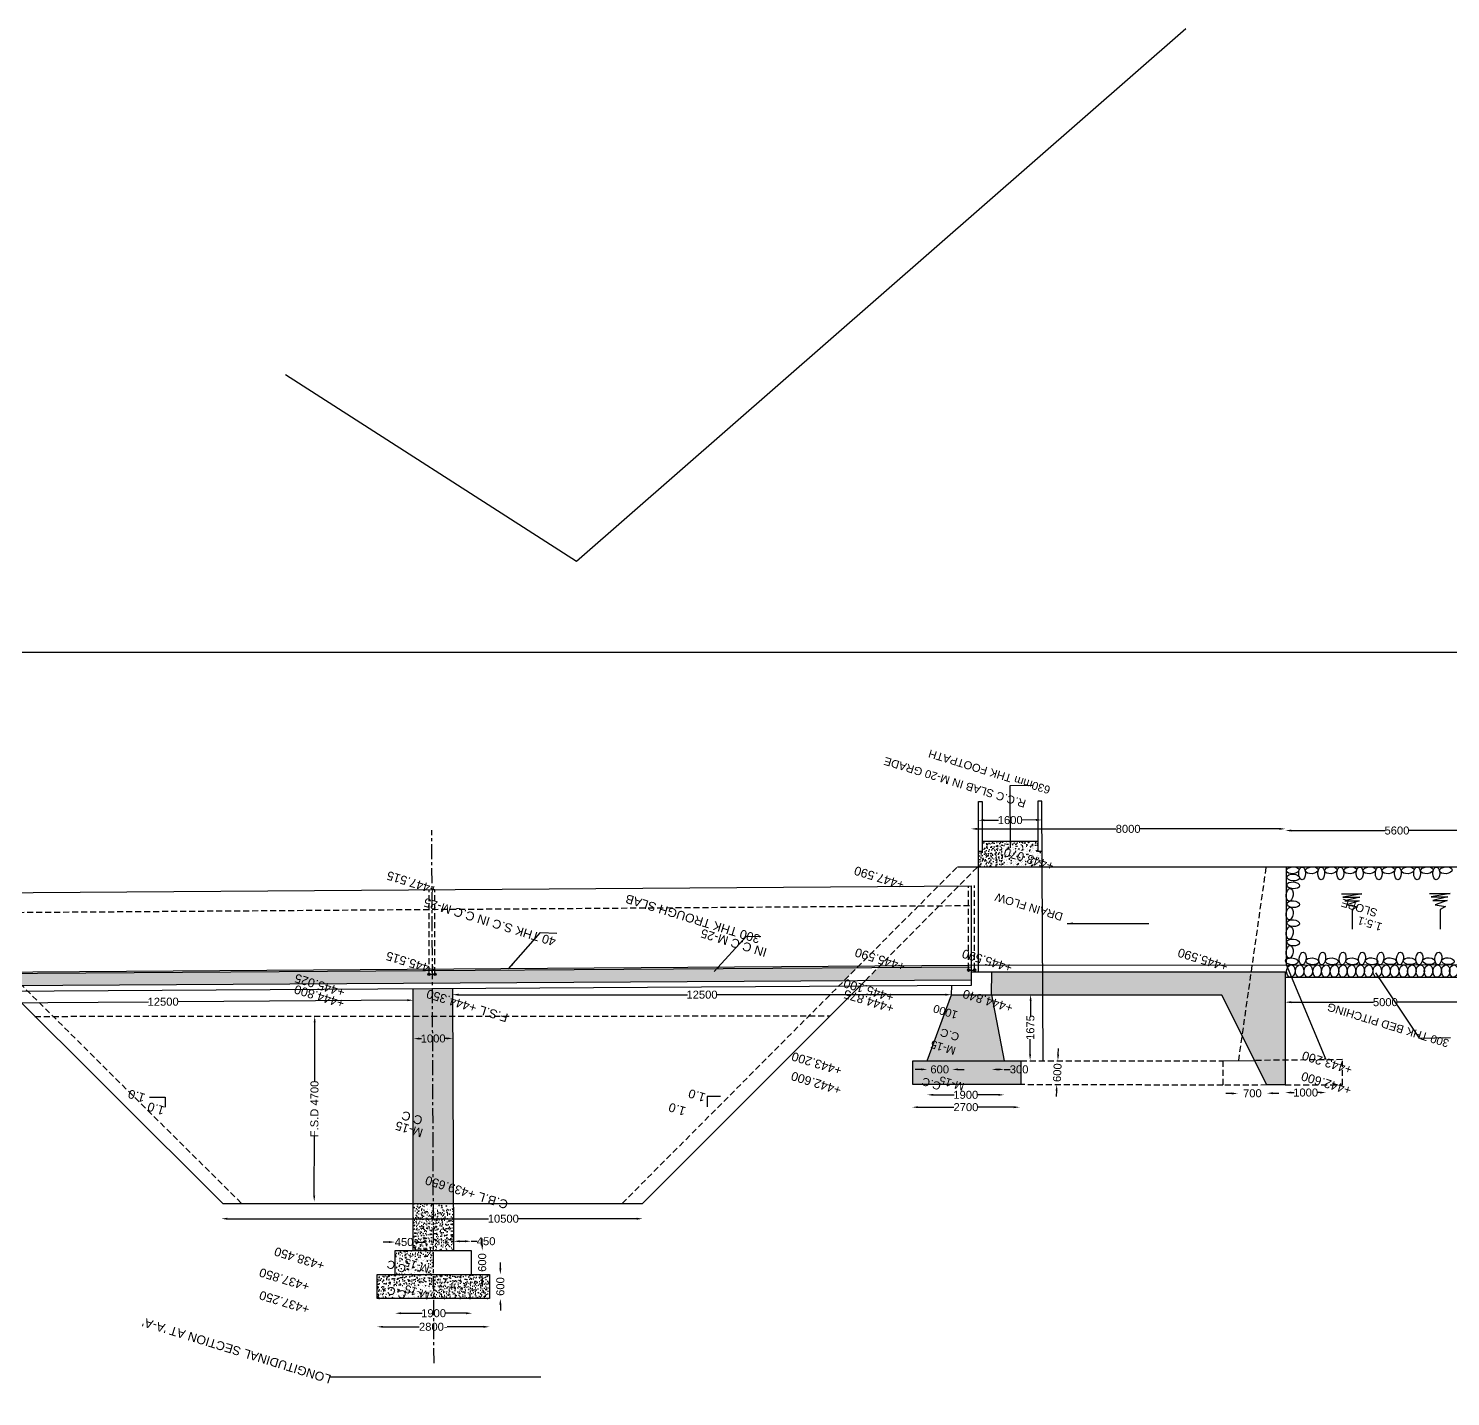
# Model space of a CAD drawing. Header units: millimetres. Extents: x 3621 to 101772, y 3733 to 84143.
# Drawn here: x 32578 to 68120, y 49939 to 84143 of the extents above; entities that cross this region are included whole.
import ezdxf

# ---------------------------------------------------------------- set-up
doc = ezdxf.new("R2010")
doc.units = ezdxf.units.MM
doc.header["$MEASUREMENT"] = 0
doc.linetypes.add('CENTER', pattern=[2, 1.25, -0.25, 0.25, -0.25])
doc.linetypes.add('DASHED', pattern=[0.75, 0.5, -0.25])
for name, color, linetype in [('DIM', 7, 'Continuous'), ('DWG', 7, 'Continuous'), ('DWG @ 1', 7, 'Continuous'), ('TXT', 7, 'Continuous'), ('TXT @ 1', 7, 'Continuous')]:
    doc.layers.add(name, color=color, linetype=linetype)
doc.styles.add('Notes', font='arial.ttf')
doc.styles.get("Standard").update_dxf_attribs({"font": 'arial.ttf'})
doc.dimstyles.new('Civil', dxfattribs={"dimtxt": 200, "dimasz": 150, "dimexe": 0.1, "dimexo": 0.0625, "dimgap": 0.09, "dimtad": 0, "dimdec": 0, "dimzin": 12, "dimdsep": 46, "dimtxsty": 'Standard', "dimcen": 0.1, "dimse1": 1, "dimse2": 1, "dimadec": 0, "dimazin": 2, "dimtfac": 1, "dimtdec": 0, "dimtofl": 0, "dimtmove": 0, "dimatfit": 3, "dimfxl": 1, "dimfrac": 1, "dimtolj": 1, "dimtzin": 0, "dimarcsym": 0})
pattern_1 = [(50, (0, 0), (179.31505, -15.68803), [18.75, -206.25]), (355, (0, 0), (-34.68783, 188.04803), [15, -165]), (100.45144, (14.94, -1.3), (144.6272, 172.36), [15.93505, -175.28553]), (46.1842, (0, 50), (266.81033, -41.3798), [28.125, -309.375]), (96.63564, (22.23, 46.55), (233.6655, 243.52965), [23.9026, -262.9284]), (351.18416, (0, 50), (233.6655, 243.52965), [22.5, -247.5]), (21, (25, 37.5), (149.22676, -100.65472), [18.75, -206.25]), (326, (25, 37.5), (60.82883, 181.2875), [15, -165]), (71.45144, (37.44, 29.11), (210.0556, 80.6328), [15.93505, -175.28553]), (37.5, (0, 0), (3.039964, 83.223463), [0, -163, 0, -167.5, 0, -165.625]), (7.5, (0, 0), (65.76738, 98.60293), [0, -95.5, 0, -159.25, 0, -63.125]), (327.5, (-55.75, 0), (133.45561, -5.63872), [0, -62.5, 0, -195, 0, -258.75]), (317.5, (-80.75, 0), (145.79654, 25.02625), [0, -81.25, 0, -129.5, 0, -183.75])]

# ---------------------------------------------------------------- blocks, each defined once
blk = doc.blocks.new('*D23')
at = {"layer": 'Defpoints', "color": 0, "ltscale": 100, "transparency": 16777216}
for p in [(29688, 60448), (42191, 60525), (42196, 59848)]:
    blk.add_point(p, dxfattribs=at)
at = {"layer": 'DIM', "color": 0, "lineweight": -2, "ltscale": 100, "transparency": 16777216}
for p, q in [((29842, 59771), (35577, 59807)), ((42046, 59847), (36311, 59811))]:
    blk.add_line(p, q, dxfattribs=at)
at = {"layer": 'DIM', "color": 0, "ltscale": 100, "transparency": 16777216}
for points in [[(29842, 59796), (29842, 59746), (29692, 59770)], [(42045, 59872), (42046, 59822), (42196, 59848)]]:
    blk.add_solid(points, dxfattribs=at)
at = {"layer": 'DIM', "color": 0, "ltscale": 100, "transparency": 16777216, "insert": (35944, 59809), "char_height": 200, "attachment_point": 5, "rotation": 0.3555}
blk.add_mtext('\\A1;12500', dxfattribs=at)
blk = doc.blocks.new('*D24')
at = {"layer": 'Defpoints', "color": 0, "ltscale": 100, "transparency": 16777216}
for p in [(42191, 60129), (43176, 60135), (43184, 58893)]:
    blk.add_point(p, dxfattribs=at)
at = {"layer": 'DIM', "color": 0, "lineweight": -2, "ltscale": 100, "transparency": 16777216}
for p, q in [((42349, 58888), (42403, 58888)), ((43034, 58892), (42980, 58892))]:
    blk.add_line(p, q, dxfattribs=at)
at = {"layer": 'DIM', "color": 0, "ltscale": 100, "transparency": 16777216}
for points in [[(42349, 58913), (42349, 58863), (42199, 58887)], [(43034, 58917), (43034, 58867), (43184, 58893)]]:
    blk.add_solid(points, dxfattribs=at)
at = {"layer": 'DIM', "color": 0, "ltscale": 100, "transparency": 16777216, "insert": (42692, 58890), "char_height": 200, "attachment_point": 5, "rotation": 0.3555}
blk.add_mtext('\\A1;1000', dxfattribs=at)
blk = doc.blocks.new('*D25')
at = {"layer": 'Defpoints', "color": 0, "ltscale": 100, "transparency": 16777216}
for p in [(43177, 59874), (55646, 59986), (55646, 59874)]:
    blk.add_point(p, dxfattribs=at)
at = {"layer": 'DIM', "color": 0, "lineweight": -2, "ltscale": 100, "transparency": 16777216}
for p, q in [((43327, 59986), (49045, 59986)), ((55496, 59986), (49779, 59986))]:
    blk.add_line(p, q, dxfattribs=at)
at = {"layer": 'DIM', "color": 0, "ltscale": 100, "transparency": 16777216}
for points in [[(43327, 60011), (43327, 59961), (43177, 59986)], [(55496, 60011), (55496, 59961), (55646, 59986)]]:
    blk.add_solid(points, dxfattribs=at)
at = {"layer": 'DIM', "color": 0, "ltscale": 100, "transparency": 16777216, "insert": (49412, 59986), "char_height": 200, "attachment_point": 5}
blk.add_mtext('\\A1;12500', dxfattribs=at)
blk = doc.blocks.new('*D26')
at = {"layer": 'Defpoints', "color": 0, "ltscale": 100, "transparency": 16777216}
for p in [(55042, 58334), (55662, 58334), (55662, 58118)]:
    blk.add_point(p, dxfattribs=at)
at = {"layer": 'DIM', "color": 0, "lineweight": -2, "ltscale": 100, "transparency": 16777216}
for p, q in [((54892, 58118), (54742, 58118)), ((55812, 58118), (55962, 58118))]:
    blk.add_line(p, q, dxfattribs=at)
at = {"layer": 'DIM', "color": 0, "ltscale": 100, "transparency": 16777216}
for points in [[(54892, 58143), (54892, 58093), (55042, 58118)], [(55812, 58143), (55812, 58093), (55662, 58118)]]:
    blk.add_solid(points, dxfattribs=at)
at = {"layer": 'DIM', "color": 0, "ltscale": 100, "transparency": 16777216, "insert": (55352, 58118), "char_height": 200, "attachment_point": 5}
blk.add_mtext('\\A1;600', dxfattribs=at)
blk = doc.blocks.new('*D27')
at = {"layer": 'Defpoints', "color": 0, "ltscale": 100, "transparency": 16777216}
for p in [(56655, 58334), (56966, 58334), (56966, 58118)]:
    blk.add_point(p, dxfattribs=at)
at = {"layer": 'DIM', "color": 0, "lineweight": -2, "ltscale": 100, "transparency": 16777216}
for p, q in [((56805, 58118), (56816, 58118)), ((56966, 58118), (57116, 58118))]:
    blk.add_line(p, q, dxfattribs=at)
at = {"layer": 'DIM', "color": 0, "ltscale": 100, "transparency": 16777216}
for points in [[(56805, 58143), (56805, 58093), (56655, 58118)], [(56816, 58143), (56816, 58093), (56966, 58118)]]:
    blk.add_solid(points, dxfattribs=at)
at = {"layer": 'DIM', "color": 0, "ltscale": 100, "transparency": 16777216, "insert": (57337, 58118), "char_height": 200, "attachment_point": 5}
blk.add_mtext('\\A1;300', dxfattribs=at)
blk = doc.blocks.new('*D28')
at = {"layer": 'Defpoints', "color": 0, "ltscale": 100, "transparency": 16777216}
for p in [(55045, 57495), (56964, 57495), (56964, 57482)]:
    blk.add_point(p, dxfattribs=at)
at = {"layer": 'DIM', "color": 0, "lineweight": -2, "ltscale": 100, "transparency": 16777216}
for p, q in [((55195, 57482), (55715, 57482)), ((56814, 57482), (56293, 57482))]:
    blk.add_line(p, q, dxfattribs=at)
at = {"layer": 'DIM', "color": 0, "ltscale": 100, "transparency": 16777216}
for points in [[(55195, 57507), (55195, 57457), (55045, 57482)], [(56814, 57507), (56814, 57457), (56964, 57482)]]:
    blk.add_solid(points, dxfattribs=at)
at = {"layer": 'DIM', "color": 0, "ltscale": 100, "transparency": 16777216, "insert": (56004, 57482), "char_height": 200, "attachment_point": 5}
blk.add_mtext('\\A1;1900', dxfattribs=at)
blk = doc.blocks.new('*D29')
at = {"layer": 'Defpoints', "color": 0, "ltscale": 100, "transparency": 16777216}
for p in [(54662, 57200), (57353, 57200), (57353, 57173)]:
    blk.add_point(p, dxfattribs=at)
at = {"layer": 'DIM', "color": 0, "lineweight": -2, "ltscale": 100, "transparency": 16777216}
for p, q in [((54812, 57173), (55707, 57173)), ((57203, 57173), (56308, 57173))]:
    blk.add_line(p, q, dxfattribs=at)
at = {"layer": 'DIM', "color": 0, "ltscale": 100, "transparency": 16777216}
for points in [[(54812, 57198), (54812, 57148), (54662, 57173)], [(57203, 57198), (57203, 57148), (57353, 57173)]]:
    blk.add_solid(points, dxfattribs=at)
at = {"layer": 'DIM', "color": 0, "ltscale": 100, "transparency": 16777216, "insert": (56008, 57173), "char_height": 200, "attachment_point": 5}
blk.add_mtext('\\A1;2700', dxfattribs=at)
blk = doc.blocks.new('*D30')
at = {"layer": 'Defpoints', "color": 0, "ltscale": 100, "transparency": 16777216}
for p in [(58306, 58337), (58359, 58334), (58332, 57734)]:
    blk.add_point(p, dxfattribs=at)
at = {"layer": 'DIM', "color": 0, "lineweight": -2, "ltscale": 100, "transparency": 16777216}
for p, q in [((58312, 58487), (58319, 58637)), ((58272, 57587), (58265, 57437))]:
    blk.add_line(p, q, dxfattribs=at)
at = {"layer": 'DIM', "color": 0, "ltscale": 100, "transparency": 16777216}
for points in [[(58287, 58488), (58337, 58486), (58306, 58337)], [(58247, 57588), (58297, 57586), (58279, 57737)]]:
    blk.add_solid(points, dxfattribs=at)
at = {"layer": 'DIM', "color": 0, "ltscale": 100, "transparency": 16777216, "insert": (58292, 58037), "char_height": 200, "attachment_point": 5, "rotation": 87.4392}
blk.add_mtext('\\A1;600', dxfattribs=at)
blk = doc.blocks.new('*D31')
at = {"layer": 'Defpoints', "color": 0, "ltscale": 100, "transparency": 16777216}
for p in [(57625, 59986), (58783, 59976), (58769, 58334)]:
    blk.add_point(p, dxfattribs=at)
at = {"layer": 'DIM', "color": 0, "lineweight": -2, "ltscale": 100, "transparency": 16777216}
for p, q in [((57624, 59836), (57621, 59455)), ((57612, 58494), (57616, 58875))]:
    blk.add_line(p, q, dxfattribs=at)
at = {"layer": 'DIM', "color": 0, "ltscale": 100, "transparency": 16777216}
for points in [[(57599, 59836), (57649, 59836), (57625, 59986)], [(57587, 58495), (57637, 58494), (57611, 58344)]]:
    blk.add_solid(points, dxfattribs=at)
at = {"layer": 'DIM', "color": 0, "ltscale": 100, "transparency": 16777216, "insert": (57618, 59165), "char_height": 200, "attachment_point": 5, "rotation": 89.5147}
blk.add_mtext('\\A1;1675', dxfattribs=at)
blk = doc.blocks.new('*D32')
at = {"layer": 'Defpoints', "color": 0, "ltscale": 100, "transparency": 16777216}
for p in [(62801, 57725), (63531, 57729), (63532, 57522)]:
    blk.add_point(p, dxfattribs=at)
at = {"layer": 'DIM', "color": 0, "lineweight": -2, "ltscale": 100, "transparency": 16777216}
for p, q in [((62653, 57517), (62503, 57516)), ((63682, 57523), (63832, 57523))]:
    blk.add_line(p, q, dxfattribs=at)
at = {"layer": 'DIM', "color": 0, "ltscale": 100, "transparency": 16777216}
for points in [[(62652, 57542), (62653, 57492), (62803, 57517)], [(63682, 57548), (63682, 57498), (63532, 57522)]]:
    blk.add_solid(points, dxfattribs=at)
at = {"layer": 'DIM', "color": 0, "ltscale": 100, "transparency": 16777216, "insert": (63167, 57520), "char_height": 200, "attachment_point": 5, "rotation": 0.3375}
blk.add_mtext('\\A1;700', dxfattribs=at)
blk = doc.blocks.new('*D33')
at = {"layer": 'Defpoints', "color": 0, "ltscale": 100, "transparency": 16777216}
for p in [(63988, 57729), (65007, 57729), (65007, 57539)]:
    blk.add_point(p, dxfattribs=at)
at = {"layer": 'DIM', "color": 0, "lineweight": -2, "ltscale": 100, "transparency": 16777216}
for p, q in [((64138, 57539), (64209, 57539)), ((64857, 57539), (64787, 57539))]:
    blk.add_line(p, q, dxfattribs=at)
at = {"layer": 'DIM', "color": 0, "ltscale": 100, "transparency": 16777216}
for points in [[(64138, 57564), (64138, 57514), (63988, 57539)], [(64857, 57564), (64857, 57514), (65007, 57539)]]:
    blk.add_solid(points, dxfattribs=at)
at = {"layer": 'DIM', "color": 0, "ltscale": 100, "transparency": 16777216, "insert": (64498, 57539), "char_height": 200, "attachment_point": 5}
blk.add_mtext('\\A1;1000', dxfattribs=at)
blk = doc.blocks.new('*D34')
at = {"layer": 'Defpoints', "color": 0, "ltscale": 100, "transparency": 16777216}
for p in [(63988, 59773), (68992, 59798), (68992, 59773)]:
    blk.add_point(p, dxfattribs=at)
at = {"layer": 'DIM', "color": 0, "lineweight": -2, "ltscale": 100, "transparency": 16777216}
for p, q in [((64138, 59798), (66192, 59798)), ((68842, 59798), (66788, 59798))]:
    blk.add_line(p, q, dxfattribs=at)
at = {"layer": 'DIM', "color": 0, "ltscale": 100, "transparency": 16777216}
for points in [[(64138, 59823), (64138, 59773), (63988, 59798)], [(68842, 59823), (68842, 59773), (68992, 59798)]]:
    blk.add_solid(points, dxfattribs=at)
at = {"layer": 'DIM', "color": 0, "ltscale": 100, "transparency": 16777216, "insert": (66490, 59798), "char_height": 200, "attachment_point": 5}
blk.add_mtext('\\A1;5000', dxfattribs=at)
blk = doc.blocks.new('*D37')
at = {"layer": 'Defpoints', "color": 0, "ltscale": 100, "transparency": 16777216}
for p in [(41291, 52387), (44100, 52387), (44100, 51683)]:
    blk.add_point(p, dxfattribs=at)
at = {"layer": 'DIM', "color": 0, "lineweight": -2, "ltscale": 100, "transparency": 16777216}
for p, q in [((41441, 51683), (42347, 51683)), ((43950, 51683), (43045, 51683))]:
    blk.add_line(p, q, dxfattribs=at)
at = {"layer": 'DIM', "color": 0, "ltscale": 100, "transparency": 16777216}
for points in [[(41441, 51708), (41441, 51658), (41291, 51683)], [(43950, 51708), (43950, 51658), (44100, 51683)]]:
    blk.add_solid(points, dxfattribs=at)
at = {"layer": 'DIM', "color": 0, "ltscale": 100, "transparency": 16777216, "insert": (42696, 51683), "char_height": 200, "attachment_point": 5}
blk.add_mtext('\\A1;2800-', dxfattribs=at)
blk = doc.blocks.new('*D38')
at = {"layer": 'Defpoints', "color": 0, "ltscale": 100, "transparency": 16777216}
for p in [(41742, 52013), (43665, 52022), (43665, 52013)]:
    blk.add_point(p, dxfattribs=at)
at = {"layer": 'DIM', "color": 0, "lineweight": -2, "ltscale": 100, "transparency": 16777216}
for p, q in [((41892, 52022), (42414, 52022)), ((43515, 52022), (42992, 52022))]:
    blk.add_line(p, q, dxfattribs=at)
at = {"layer": 'DIM', "color": 0, "ltscale": 100, "transparency": 16777216}
for points in [[(41892, 52047), (41892, 51997), (41742, 52022)], [(43515, 52047), (43515, 51997), (43665, 52022)]]:
    blk.add_solid(points, dxfattribs=at)
at = {"layer": 'DIM', "color": 0, "ltscale": 100, "transparency": 16777216, "insert": (42703, 52022), "char_height": 200, "attachment_point": 5}
blk.add_mtext('\\A1;1900', dxfattribs=at)
blk = doc.blocks.new('*D39')
at = {"layer": 'Defpoints', "color": 0, "ltscale": 100, "transparency": 16777216}
for p in [(44100, 52992), (44372, 52992), (44100, 52387)]:
    blk.add_point(p, dxfattribs=at)
at = {"layer": 'DIM', "color": 0, "lineweight": -2, "ltscale": 100, "transparency": 16777216}
for p, q in [((44372, 53142), (44372, 53292)), ((44372, 52237), (44372, 52087))]:
    blk.add_line(p, q, dxfattribs=at)
at = {"layer": 'DIM', "color": 0, "ltscale": 100, "transparency": 16777216}
for points in [[(44347, 53142), (44397, 53142), (44372, 52992)], [(44347, 52237), (44397, 52237), (44372, 52387)]]:
    blk.add_solid(points, dxfattribs=at)
at = {"layer": 'DIM', "color": 0, "ltscale": 100, "transparency": 16777216, "insert": (44372, 52690), "char_height": 200, "attachment_point": 5, "rotation": 90}
blk.add_mtext('\\A1;600', dxfattribs=at)
blk = doc.blocks.new('*D40')
at = {"layer": 'Defpoints', "color": 0, "ltscale": 100, "transparency": 16777216}
for p in [(43641, 53588), (43919, 53588), (43641, 52992)]:
    blk.add_point(p, dxfattribs=at)
at = {"layer": 'DIM', "color": 0, "lineweight": -2, "ltscale": 100, "transparency": 16777216}
for p, q in [((43919, 53738), (43919, 53888)), ((43919, 52842), (43919, 52692))]:
    blk.add_line(p, q, dxfattribs=at)
at = {"layer": 'DIM', "color": 0, "ltscale": 100, "transparency": 16777216}
for points in [[(43894, 53738), (43944, 53738), (43919, 53588)], [(43894, 52842), (43944, 52842), (43919, 52992)]]:
    blk.add_solid(points, dxfattribs=at)
at = {"layer": 'DIM', "color": 0, "ltscale": 100, "transparency": 16777216, "insert": (43919, 53290), "char_height": 200, "attachment_point": 5, "rotation": 90}
blk.add_mtext('\\A1;600', dxfattribs=at)
blk = doc.blocks.new('*D41')
at = {"layer": 'Defpoints', "color": 0, "ltscale": 100, "transparency": 16777216}
for p in [(42191, 53802), (41741, 53588), (42191, 53588)]:
    blk.add_point(p, dxfattribs=at)
at = {"layer": 'DIM', "color": 0, "lineweight": -2, "ltscale": 100, "transparency": 16777216}
for p, q in [((41591, 53802), (41441, 53802)), ((42341, 53802), (42491, 53802))]:
    blk.add_line(p, q, dxfattribs=at)
at = {"layer": 'DIM', "color": 0, "ltscale": 100, "transparency": 16777216}
for points in [[(41591, 53827), (41591, 53777), (41741, 53802)], [(42341, 53827), (42341, 53777), (42191, 53802)]]:
    blk.add_solid(points, dxfattribs=at)
at = {"layer": 'DIM', "color": 0, "ltscale": 100, "transparency": 16777216, "insert": (41966, 53802), "char_height": 200, "attachment_point": 5}
blk.add_mtext('\\A1;450', dxfattribs=at)
blk = doc.blocks.new('*D42')
at = {"layer": 'Defpoints', "color": 0, "ltscale": 100, "transparency": 16777216}
for p in [(43641, 53821), (43204, 53588), (43641, 53588)]:
    blk.add_point(p, dxfattribs=at)
at = {"layer": 'DIM', "color": 0, "lineweight": -2, "ltscale": 100, "transparency": 16777216}
for p, q in [((43354, 53821), (43491, 53821)), ((43641, 53821), (43791, 53821))]:
    blk.add_line(p, q, dxfattribs=at)
at = {"layer": 'DIM', "color": 0, "ltscale": 100, "transparency": 16777216}
for points in [[(43354, 53846), (43354, 53796), (43204, 53821)], [(43491, 53846), (43491, 53796), (43641, 53821)]]:
    blk.add_solid(points, dxfattribs=at)
at = {"layer": 'DIM', "color": 0, "ltscale": 100, "transparency": 16777216, "insert": (44016, 53821), "char_height": 200, "attachment_point": 5}
blk.add_mtext('\\A1;450', dxfattribs=at)
blk = doc.blocks.new('*D43')
at = {"layer": 'Defpoints', "color": 0, "ltscale": 100, "transparency": 16777216}
for p in [(47929, 54385), (37400, 54290), (47929, 54290)]:
    blk.add_point(p, dxfattribs=at)
at = {"layer": 'DIM', "color": 0, "lineweight": -2, "ltscale": 100, "transparency": 16777216}
for p, q in [((37550, 54385), (44079, 54385)), ((47779, 54385), (44812, 54385))]:
    blk.add_line(p, q, dxfattribs=at)
at = {"layer": 'DIM', "color": 0, "ltscale": 100, "transparency": 16777216}
for points in [[(37550, 54410), (37550, 54360), (37400, 54385)], [(47779, 54410), (47779, 54360), (47929, 54385)]]:
    blk.add_solid(points, dxfattribs=at)
at = {"layer": 'DIM', "color": 0, "ltscale": 100, "transparency": 16777216, "insert": (44446, 54385), "char_height": 200, "attachment_point": 5}
blk.add_mtext('\\A1;10500', dxfattribs=at)
blk = doc.blocks.new('*D44')
at = {"layer": 'Defpoints', "color": 0, "ltscale": 100, "transparency": 16777216}
for p in [(39719, 59448), (39732, 59448), (39707, 54809)]:
    blk.add_point(p, dxfattribs=at)
at = {"layer": 'DIM', "color": 0, "lineweight": -2, "ltscale": 100, "transparency": 16777216}
for p, q in [((39731, 59298), (39727, 57817)), ((39720, 54959), (39724, 56440))]:
    blk.add_line(p, q, dxfattribs=at)
at = {"layer": 'DIM', "color": 0, "ltscale": 100, "transparency": 16777216}
for points in [[(39706, 59298), (39756, 59298), (39732, 59448)], [(39695, 54960), (39745, 54959), (39720, 54809)]]:
    blk.add_solid(points, dxfattribs=at)
at = {"layer": 'DIM', "color": 0, "ltscale": 100, "transparency": 16777216, "insert": (39726, 57129), "char_height": 200, "attachment_point": 5, "rotation": 89.8529}
blk.add_mtext('\\A1;F.S.D 4700', dxfattribs=at)
blk = doc.blocks.new('*D45')
at = {"layer": 'Defpoints', "color": 0, "ltscale": 100, "transparency": 16777216}
for p in [(57908, 64354), (57908, 64338), (56320, 64329)]:
    blk.add_point(p, dxfattribs=at)
at = {"layer": 'DIM', "color": 0, "lineweight": -2, "ltscale": 100, "transparency": 16777216}
for p, q in [((56469, 64347), (56825, 64349)), ((57758, 64354), (57403, 64352))]:
    blk.add_line(p, q, dxfattribs=at)
at = {"layer": 'DIM', "color": 0, "ltscale": 100, "transparency": 16777216}
for points in [[(56469, 64372), (56470, 64322), (56319, 64346)], [(57758, 64379), (57758, 64329), (57908, 64354)]]:
    blk.add_solid(points, dxfattribs=at)
at = {"layer": 'DIM', "color": 0, "ltscale": 100, "transparency": 16777216, "insert": (57114, 64350), "char_height": 200, "attachment_point": 5, "rotation": 0.3042}
blk.add_mtext('\\A1;1600', dxfattribs=at)
blk = doc.blocks.new('*D46')
at = {"layer": 'Defpoints', "color": 0, "ltscale": 100, "transparency": 16777216}
for p in [(56135, 64070), (63989, 64131), (63989, 64070)]:
    blk.add_point(p, dxfattribs=at)
at = {"layer": 'DIM', "color": 0, "lineweight": -2, "ltscale": 100, "transparency": 16777216}
for p, q in [((56285, 64131), (59764, 64131)), ((63839, 64131), (60361, 64131))]:
    blk.add_line(p, q, dxfattribs=at)
at = {"layer": 'DIM', "color": 0, "ltscale": 100, "transparency": 16777216}
for points in [[(56285, 64156), (56285, 64106), (56135, 64131)], [(63839, 64156), (63839, 64106), (63989, 64131)]]:
    blk.add_solid(points, dxfattribs=at)
at = {"layer": 'DIM', "color": 0, "ltscale": 100, "transparency": 16777216, "insert": (60062, 64131), "char_height": 200, "attachment_point": 5}
blk.add_mtext('\\A1;8000', dxfattribs=at)
blk = doc.blocks.new('*D47')
at = {"layer": 'Defpoints', "color": 0, "ltscale": 100, "transparency": 16777216}
for p in [(63989, 64131), (69572, 64131), (69572, 64089)]:
    blk.add_point(p, dxfattribs=at)
at = {"layer": 'DIM', "color": 0, "lineweight": -2, "ltscale": 100, "transparency": 16777216}
for p, q in [((64139, 64089), (66482, 64089)), ((69422, 64089), (67079, 64089))]:
    blk.add_line(p, q, dxfattribs=at)
at = {"layer": 'DIM', "color": 0, "ltscale": 100, "transparency": 16777216}
for points in [[(64139, 64114), (64139, 64064), (63989, 64089)], [(69422, 64114), (69422, 64064), (69572, 64089)]]:
    blk.add_solid(points, dxfattribs=at)
at = {"layer": 'DIM', "color": 0, "ltscale": 100, "transparency": 16777216, "insert": (66780, 64089), "char_height": 200, "attachment_point": 5}
blk.add_mtext('\\A1;5600', dxfattribs=at)

msp = doc.modelspace()

# ---------------------------------------------------------------- hatches: boundary and pattern name
at = {"layer": 'DWG', "ltscale": 300}
h = msp.add_hatch(dxfattribs=at)
h.set_pattern_fill('AR-CONC', color=256, scale=25)
h.set_pattern_definition(pattern_1)
h.paths.add_polyline_path([(57911.9, 63571), (57807.5, 63571), (57807.5, 63823.5), (56416.5, 63823.5), (56416.5, 63566.5), (56319.5, 63566.5), (56319.5, 63182.4), (57913.8, 63182.4)])
at = {"layer": 'DWG'}
h = msp.add_hatch(color=256, dxfattribs=at)
h.dxf.hatch_style = 1
h.paths.add_polyline_path([(42558.4, 60496.1, 1), (42618, 60496.1, 1)])
h.paths.add_polyline_path([(42711.4, 60496.1, 1), (42771.1, 60496.1, 1)])
h = msp.add_hatch(color=256, dxfattribs=at)
h.dxf.hatch_style = 1
h.paths.add_polyline_path([(56043.7, 60599.3, 1), (56103.4, 60599.3, 1)])
h.paths.add_polyline_path([(56196.8, 60599.3, 1), (56256.5, 60599.3, 1)])
at = {"layer": 'DWG @ 1', "ltscale": 300}
h = msp.add_hatch(dxfattribs=at)
h.set_pattern_fill('AR-CONC', color=256, scale=25)
h.set_pattern_definition(pattern_1)
h.paths.add_polyline_path([(32120, 60511.1), (32415.1, 60218), (42675.1, 60277.8), (42674.2, 60499.4), (42617.9, 60498.5, -1.0410657), (42558.4, 60496.1, -0.437368), (42590.5, 60525.9), (42590.5, 60579.9), (41262.5, 60570.5)])
h.paths.add_polyline_path([(42191.3, 54766.8), (42697.7, 54766.8), (42678.5, 59449.9), (42191.3, 59449.7)])
h.paths.add_polyline_path([(43179.2, 59450.2), (42678.5, 59449.9), (42697.7, 54766.8), (43199.2, 54766.8)])
h.paths.add_polyline_path([(42675.7, 60131.6), (42191.3, 60128.6), (42191.3, 59449.7), (42678.5, 59449.9)])
h.paths.add_polyline_path([(42678.5, 59449.9), (43179.2, 59450.2), (43176.3, 60134.7), (42675.7, 60131.6)])
h.paths.add_polyline_path([(42734.6, 60580.9), (42734.6, 60525.2, -0.481879), (42771.1, 60496.1, -1.0652542), (42711.7, 60499.9), (42674.2, 60499.4), (42675.1, 60277.8), (52963.1, 60337.8), (53279.6, 60655.7)])
h.paths.add_polyline_path([(40449.2, 60076.1), (41851.9, 60076.1), (41851.9, 60413), (40449.2, 60413)], flags=9)
h = msp.add_hatch(dxfattribs=at)
h.set_pattern_fill('AR-CONC', color=256, scale=25)
h.set_pattern_definition(pattern_1)
h.paths.add_polyline_path([(53808.7, 60659.5), (53494, 60340.9), (56142.4, 60356.4), (56142.4, 60602.2), (56103.3, 60601.7, -1.0410657), (56043.7, 60599.3, -0.437368), (56075.9, 60629), (56075.9, 60675.5)])
h.paths.add_polyline_path([(55041.5, 58334.5), (56966.5, 58334.5), (56648, 59986), (55646.5, 59986)])
h.paths.add_polyline_path([(56653.4, 60557), (56648, 59986), (56649.9, 59976), (57930.1, 59976), (57927.2, 60557)])
h.paths.add_polyline_path([(57927.2, 60557), (57930.1, 59976), (62406.5, 59976), (62913.7, 58962.5), (63141.3, 60557)])
h.paths.add_polyline_path([(63988, 60557), (63141.3, 60557), (62913.7, 58962.5), (63224.7, 58341.1), (63988, 58348.7)])
h.paths.add_polyline_path([(63531, 57729), (63988, 57729), (63988, 58348.7), (63224.7, 58341.1)])
h.paths.add_polyline_path([(54684, 58334.5), (54684, 57737), (57376, 57737), (57376, 58334.5)])
h.paths.add_polyline_path([(55720.4, 58611.7), (56459.1, 58611.7), (56459.1, 58918), (55720.4, 58918)], flags=24)
h.paths.add_polyline_path([(55810.9, 58956.1), (56395.5, 58956.1), (56395.5, 59266.3), (55810.9, 59266.3)], flags=24)
h.paths.add_polyline_path([(55770.6, 59507.9), (56494.2, 59507.9), (56494.2, 59814.2), (55770.6, 59814.2)], flags=24)
h.paths.add_polyline_path([(55350.8, 57727.7), (55935.4, 57727.7), (55935.4, 58037.9), (55350.8, 58037.9)], flags=9)
h.paths.add_polyline_path([(55933, 57714.5), (56671.7, 57714.5), (56671.7, 58020.9), (55933, 58020.9)], flags=9)
h = msp.add_hatch(dxfattribs=at)
h.set_pattern_fill('AR-CONC', color=256, scale=25)
h.set_pattern_definition(pattern_1)
h.paths.add_polyline_path([(42702.5, 53588.4), (43204.2, 53588.4), (43199.2, 54766.8), (42697.7, 54766.8)])
h.paths.add_polyline_path([(42191.3, 54766.8), (42191.2, 53588.4), (42702.5, 53588.4), (42697.7, 54766.8)])
h.paths.add_polyline_path([(42704.9, 52992.3), (42702.5, 53588.4), (41740.9, 53588.4), (41740.9, 52992.3)])
h.paths.add_polyline_path([(42707.4, 52387.1), (42704.9, 52992.3), (41291, 52992.3), (41291, 52387.1)])
h.paths.add_polyline_path([(44100.4, 52387.1), (44100.4, 52992.3), (42704.9, 52992.3), (42707.4, 52387.1)])
h.paths.add_polyline_path([(42565, 53159.7), (43303.6, 53159.7), (43303.6, 53466), (42565, 53466)], flags=9)
h.paths.add_polyline_path([(41982, 53160.2), (42566.6, 53160.2), (42566.6, 53470.4), (41982, 53470.4)], flags=24)
h.paths.add_polyline_path([(42571.6, 52496.3), (43310.3, 52496.3), (43310.3, 52802.7), (42571.6, 52802.7)], flags=9)
h.paths.add_polyline_path([(41991, 52506), (42575.6, 52506), (42575.6, 52816.3), (41991, 52816.3)], flags=24)

# ---------------------------------------------------------------- linework, layer by layer
at = {"ltscale": 100}
msp.add_lwpolyline([(101771.4, 3745.9), (3621.1, 3745.9), (3621.1, 68546.1), (101771.4, 68546.1)], close=True, dxfattribs=at)
at = {"layer": 'DIM', "ltscale": 100}
for points in [[(35601.4, 57422.7), (35996.8, 57422.7), (35996.8, 57170.5)], [(49874.2, 57436.7), (49537.8, 57436.7), (49537.8, 57183.5)]]:
    msp.add_lwpolyline(points, dxfattribs=at)
at = {"layer": 'DWG'}
for points in [[(56319.5, 60557), (56319.5, 64813), (56416.5, 64813), (56416.5, 63566.5), (56319.5, 63566.5)], [(57938.5, 58334.5), (57905.5, 64821.5), (57807.5, 64821.5), (57807.5, 63571), (57911.9, 63571)], [(56416.5, 63823.5), (57807.5, 63823.5)], [(55795.2, 63182.4), (71138.9, 63182.4)], [(64019.5, 60728.6), (64019.5, 63182.4)], [(29170.6, 62517.1), (56142.4, 62707), (56142.4, 60215.1), (29169, 60047.8), (29170.6, 60369.8)], [(65390, 62508), (65905.5, 62508), (65431, 62425.5), (65852, 62425.5), (65476.5, 62335), (65831.5, 62335), (65530, 62231.5), (65790, 62186.5), (65658, 62112), (65658, 61622)], [(67593.5, 62512), (68109, 62512), (67634.5, 62429.5), (68055.5, 62429.5), (67680, 62339), (68035, 62339), (67733.5, 62235.5), (67993.5, 62190.5), (67861.5, 62116), (67861.5, 61626)], [(29170.6, 60533.2), (56075.9, 60721)], [(56142.4, 60676), (41262.5, 60570.5), (29170.6, 60492)], [(42617.9, 60498.5), (42711.7, 60499.9)], [(56075.9, 60721), (74456, 60738.5)], [(56103.3, 60601.7), (56197.1, 60603)], [(56142.4, 60557), (63988, 60557), (63988, 57729), (63531, 57729), (62406.5, 59976), (56648, 59976)], [(56648, 59986), (56653.4, 60557)], [(63988, 60421), (68951, 60421), (68951, 60733.3)], [(65012.2, 58358.9), (64019.5, 60728.6)], [(29169.8, 60199.1), (56142.4, 60356.4)], [(31966.9, 60215.4), (37432.5, 54766.8), (47922.5, 54766.8), (53494, 60340.9)], [(42191.2, 53588.4), (42191.3, 60128.6)], [(43176.3, 60134.7), (43204.2, 53588.4)], [(55646.5, 59986), (55659.3, 60212.1)], [(55041.5, 58334.5), (55646.5, 59986), (56648, 59986), (56966.5, 58334.5)], [(62427.5, 58334.5), (63224.7, 58341.1)], [(41740.9, 52992.3), (41740.9, 53588.4), (43641.3, 53588.4), (43641.3, 52992.3)]]:
    msp.add_lwpolyline(points, dxfattribs=at)
at = {"layer": 'DWG', "linetype": 'CENTER', "ltscale": 300}
msp.add_lwpolyline([(42714, 50774), (42659.5, 64103)], dxfattribs=at)
at = {"layer": 'DWG', "linetype": 'DASHED', "ltscale": 300}
for points in [[(29170.6, 63441.1), (37910.9, 54758.8)], [(47416.6, 54766.8), (55795.2, 63182.4)], [(53494, 60340.9), (56306.6, 63187.4)], [(62824.5, 58337.8), (63516, 63182.4)], [(42590.5, 60525.9), (42590.5, 62611.6)], [(42734.6, 60525.2), (42734.6, 62612.6)], [(56075.9, 60629), (56075.9, 62706.5)], [(56220, 60628.3), (56220, 62715.7)], [(29170.6, 62021.5), (56142.4, 62216.1)], [(32740.4, 59444.4), (52609, 59455.5)], [(57376, 58334.5), (62427.5, 58334.5), (62427.5, 57722.5), (57376, 57737)], [(63988, 57729), (65420.5, 57729), (65420.5, 58363), (63224.7, 58341.1)], [(63531, 57729), (62427.5, 57722.5)]]:
    msp.add_lwpolyline(points, dxfattribs=at)
at = {"layer": 'DWG'}
for points in [[(54684, 58334.5), (57376, 58334.5), (57376, 57737), (54684, 57737)], [(41291, 52992.3), (44100.4, 52992.3), (44100.4, 52387.1), (41291, 52387.1)]]:
    msp.add_lwpolyline(points, close=True, dxfattribs=at)
for centre in [(42588.2, 60496.1), (42741.3, 60496.1), (56073.6, 60599.3), (56226.7, 60599.3)]:
    msp.add_circle(centre, 29.8, dxfattribs=at)
for centre, major_axis in [((64175.1, 63095.5), (157.9, 13.4)), ((64189.2, 62915.6), (-158, 11.6)), ((64409.3, 63018.3), (-0.4, -158.4)), ((64652.6, 63095.5), (157.9, 13.4)), ((64886.8, 63018.3), (-0.4, -158.4)), ((65130.1, 63095.5), (157.9, 13.4)), ((65364.3, 63018.3), (-0.4, -158.4)), ((65614.1, 63095.5), (157.9, 13.4)), ((65848.3, 63018.3), (-0.4, -158.4)), ((66091.6, 63095.5), (157.9, 13.4)), ((66325.8, 63018.3), (-0.4, -158.4)), ((66568.6, 63095.5), (157.9, 13.4)), ((66802.8, 63018.3), (-0.4, -158.4)), ((67049.1, 63095.5), (157.9, 13.4)), ((67283.3, 63018.3), (-0.4, -158.4)), ((67529.6, 63095.5), (157.9, 13.4)), ((67763.8, 63018.3), (-0.4, -158.4)), ((68003.6, 63095.5), (157.9, 13.4)), ((64098.5, 62482.2), (-16.4, -157.6)), ((64189.2, 62720.1), (-158, 11.6)), ((64189.2, 62250.6), (-158, 11.6)), ((64098.5, 62012.7), (-16.4, -157.6)), ((64189.2, 61772.1), (-158, 11.6)), ((64098.5, 61534.2), (-16.4, -157.6)), ((64098.5, 61055.2), (-16.4, -157.6)), ((64189.2, 61293.1), (-158, 11.6)), ((64149.5, 60819), (-158, 11.6)), ((64423.5, 60889.7), (-16.4, -157.6)), ((64664, 60819.5), (-158, 11.6)), ((64912.5, 60890.2), (-16.4, -157.6)), ((65153, 60819.9), (-158, 11.6)), ((65420, 60890.7), (-16.4, -157.6)), ((65660.5, 60820.4), (-158, 11.6)), ((65907, 60891.1), (-16.4, -157.6)), ((66147.5, 60820.9), (-158, 11.6)), ((66367.6, 60891.6), (-16.4, -157.6)), ((66608, 60821.3), (-158, 11.6)), ((66856, 60892), (-16.4, -157.6)), ((67096.5, 60821.8), (-158, 11.6)), ((67340, 60892.5), (-16.4, -157.6)), ((67580.5, 60822.3), (-158, 11.6)), ((67814.5, 60892.9), (-16.4, -157.6)), ((68055, 60822.7), (-158, 11.6))]:
    msp.add_ellipse(centre, major_axis=major_axis, ratio=0.5360676, dxfattribs=at)
at = {"layer": 'DWG', "ltscale": 300}
for centre in [(64127.3, 60574.8), (64347.8, 60574.8), (64564.8, 60574.8), (64785.3, 60574.8), (65001.8, 60574.8), (65218.8, 60574.8), (65428.8, 60574.8), (65642.3, 60574.8), (65862.3, 60574.8), (66071.3, 60574.8), (66288.3, 60574.8), (66505.3, 60574.8), (66721.8, 60574.8), (66942.3, 60574.8), (67152.3, 60574.8), (67361.8, 60574.8), (67568.3, 60574.8), (67785.3, 60574.8), (67998.3, 60574.8), (68197.8, 60574.8)]:
    msp.add_ellipse(centre, major_axis=(8.8, 153.8), ratio=0.6805074, dxfattribs=at)
at = {"layer": 'TXT'}
msp.add_line((40113.3, 50431.7), (45384, 50431.7), dxfattribs=at)
at = {"layer": 'TXT', "ltscale": 100}
msp.add_lwpolyline([(38999, 75493.6), (46271.1, 70823.2), (61507.7, 84142.5)], dxfattribs=at)

# ---------------------------------------------------------------- texts
at = {"layer": 'TXT @ 1', "style": 'Notes'}
for s, height, p in [('630mm THK FOOTPATH', 200, (58136.1, 65187.6)), ('R.C.C SLAB IN M-20 GRADE', 200, (57525, 64847.2)), ('+448.070', 220, (58230.9, 63291.8)), ('+447.515', 220, (42808.6, 62701.8)), ('+447.590', 220, (54489.6, 62824.5)), ('40 THK S.C IN C.C M-25', 220, (45780, 61402.2)), ('300 THK TROUGH SLAB', 220, (50885.8, 61470.8)), ('DRAIN FLOW', 200, (58449.5, 62017.9)), ('SLOPE', 200, (66310.7, 62115.9)), ('1.5:1', 200, (66428.5, 61764.3)), ('IN C.C M-25', 220, (51052.7, 61135)), ('+445.590', 220, (54509.5, 60780.1)), ('+445.590', 220, (62577.8, 60774)), ('+445.515', 220, (42788.9, 60692.1)), ('+445.590', 220, (57186.2, 60748.2)), ('+445.025', 220, (40505.3, 60136)), ('+444.800', 220, (40496.2, 59856.6)), ('F.S.L +444.350', 220, (44583.4, 59502.9)), ('+445.100', 220, (54223.5, 60009)), ('+444.875', 220, (54228.4, 59737.8)), ('+444.840', 220, (57203.2, 59744)), ('1000', 200, (55821.6, 59562.3)), ('300 THK BED PITCHING', 200, (68099.9, 58854.3)), ('C.C', 200, (55862.6, 59011.2)), ('M-15', 200, (55771.5, 58666.2)), ('+443.200', 220, (52927.2, 58179.1)), ('+443.200', 220, (65683.5, 58200.3)), ('+442.600', 220, (52913.7, 57689.6)), ('M-15', 200, (55984.1, 57769)), ('+442.600', 220, (65663.4, 57684.4)), ('1.0', 220, (35518.1, 57498)), ('1.0', 220, (49521.3, 57508.1)), ('C.C', 200, (55402.5, 57782.8)), ('1.0', 220, (36002.7, 57180.2)), ('1.0', 220, (49027.1, 57164.4)), ('C.C', 220, (42450.4, 56932)), ('M-15', 220, (42457.3, 56622.7)), ('C.B.L +439.650', 220, (44585.9, 54831.5)), ('+438.450', 220, (39998, 53303.6)), ('C.C', 200, (42033.7, 53215.3)), ('M-15', 200, (42616, 53214.1)), ('+437.850', 220, (39622.4, 52779)), ('C.C', 200, (42042.7, 52561.2)), ('M-15', 200, (42622.6, 52550.8)), ('+437.250', 220, (39622.2, 52210.5)), ("LONGITUDINAL SECTION AT 'A-A'", 220, (40161, 50469.4))]:
    msp.add_text(s, height=height, rotation=162.91013, dxfattribs=at).set_placement(p)

# ---------------------------------------------------------------- dimensions: what is measured, and where the dimension line sits
at = {"layer": 'DIM', "ltscale": 100}
for p1, p2, distance, text, picture, middle in [((56319.5, 64329.1), (57908, 64337.6), 16.9, '1600', '*D45', (57113.6, 64350.2)), ((56135.5, 64069.6), (63989, 64069.6), 61, '8000', '*D46', (60062.2, 64130.5)), ((63989, 64130.5), (69571.7, 64130.5), -41.8, '5600', '*D47', (66780.4, 64088.7)), ((29688.1, 60447.9), (42191.3, 60525.5), -677.9, '12500', '*D23', (35943.9, 59808.8)), ((42191.3, 60128.6), (43176.3, 60134.7), -1241.4, '1000', '*D24', (42691.5, 58890.3)), ((43177.4, 59873.7), (55646.5, 59873.7), 112.3, '12500', '*D25', (49412, 59986)), ((58769, 58334.5), (58782.9, 59976), 1157.9, '1675', '*D31', (57618.1, 59165.1)), ((63988, 59773.2), (68992, 59773.2), 25, '5000', '*D34', (66490, 59798.2)), ((39707.3, 54809.5), (39719.2, 59448.3), -12.5, 'F.S.D 4700', '*D44', (39725.7, 57128.9)), ((55041.5, 58334.5), (55662, 58334.5), -216.1, '600', '*D26', (55351.7, 58118.4)), ((56655, 58334.5), (56966.5, 58334.5), -216.1, '300', '*D27', (57337.1, 58118.4)), ((58332.4, 57734.3), (58359.3, 58334.5), 53.6, '600', '*D30', (58292.3, 58036.8)), ((55044.7, 57495.1), (56963.7, 57495.1), -13.4, '1900', '*D28', (56004.2, 57481.7)), ((62801.4, 57724.7), (63531, 57729), -207.3, '700', '*D32', (63167.4, 57519.5)), ((63988, 57729), (65007.5, 57729), -189.8, '1000', '*D33', (64497.7, 57539.2)), ((54662.2, 57200.3), (57352.8, 57200.3), -26.8, '2700', '*D29', (56007.5, 57173.5)), ((43204.2, 53588.4), (43641.3, 53588.4), 232.4, '450', '*D42', (44016, 53820.8)), ((43641.3, 52992.3), (43641.3, 53588.4), -277.9, '600', '*D40', (43919.2, 53290.4)), ((44100.4, 52387.1), (44100.4, 52992.3), -271.2, '600', '*D39', (44371.6, 52689.7)), ((41291, 52387.1), (44100.4, 52387.1), -704.1, '2800-', '*D37', (42695.7, 51683.1)), ((41742, 52012.7), (43664.7, 52012.7), 9.4, '1900', '*D38', (42703.4, 52022.1))]:
    dim = msp.add_aligned_dim(p1=p1, p2=p2, distance=distance, text=text, dimstyle='Civil', dxfattribs=at)
    dim.commit()
    dim.dimension.update_dxf_attribs({"geometry": picture, "text_midpoint": middle})
dim = msp.add_linear_dim(base=(47929.1, 54385.2), p1=(37399.6, 54290.3), p2=(47929.1, 54290.3), angle=0, text='10500', dimstyle='Civil', dxfattribs=at)
dim.commit()
dim.dimension.update_dxf_attribs({"geometry": '*D43', "text_midpoint": (44445.7, 54385.2), "dimtype": 161})
dim = msp.add_aligned_dim(p1=(41740.9, 53588.4), p2=(42191.2, 53588.4), distance=213.6, dimstyle='Civil', dxfattribs=at)
dim.commit()
dim.dimension.update_dxf_attribs({"geometry": '*D41', "text_midpoint": (41966.1, 53801.9)})

# ---------------------------------------------------------------- leaders
at = {"layer": 'TXT', "ltscale": 100}
for points in [[(57119.2, 63658.4), (57111.6, 65217.9), (57668.8, 65220.5)], [(44579.4, 60636), (45379.1, 61539.9), (45783, 61527.8)], [(58536.1, 61768.2), (60575.1, 61768.2)], [(49715.8, 60563.5), (50523.6, 61451.2), (50883.1, 61439.1)], [(66245.8, 60533.6), (67331.2, 58896.1), (68115.1, 58912.6)]]:
    msp.add_leader(points, dimstyle='Civil', override={"dimgap": 0.09, "dimtad": 0}, dxfattribs=at)

doc.saveas('drawing.dxf')
